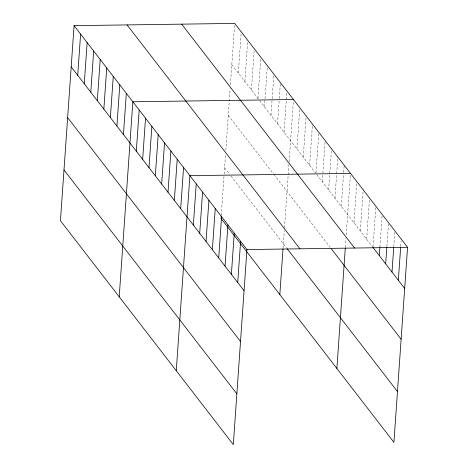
<?xml version="1.0" encoding="UTF-8"?>
<svg xmlns="http://www.w3.org/2000/svg" width="468" height="468" viewBox="0 0 468 468"><rect width="100%" height="100%" fill="white"/><g stroke="black" fill="none" stroke-linecap="round" stroke-linejoin="round"><path stroke-width="0.35" stroke-dasharray="2.34 1.75" d="M221.259 215.543L224.102 174.927M224.149 174.201L225.523 154.592M225.828 150.234L230.139 88.522M230.396 84.895L234.696 23.4M238.347 73.043L241.225 31.859M244.875 81.502L247.753 40.318M251.404 89.961L254.288 48.777M257.938 98.42L260.764 57.956M264.467 106.879L267.345 65.69M270.995 115.339L272.107 99.438M272.16 98.719L273.879 74.149M277.53 123.792L279.244 99.228M279.297 98.502L280.408 82.608M284.058 132.251L286.89 91.787M283.076 248.151L284.292 230.718M284.497 227.811L288.914 164.648M289.119 161.747L293.471 99.526M296.928 148.918L299.807 107.734M303.264 157.131L306.148 115.941M309.605 165.339L312.484 124.155M315.994 172.827L318.825 132.362M322.282 181.759L322.838 173.809M322.885 173.09L325.161 140.57M328.618 189.967L331.502 148.783M334.959 198.175L337.837 156.991M341.295 206.388L343.623 173.148M343.67 172.423L344.179 165.198M345.355 247.239L345.963 238.534M346.215 234.907L350.514 173.406M353.972 222.803L356.856 181.619M360.313 231.016L363.191 189.827M366.649 239.224L369.527 198.034M373.037 246.712L375.769 207.693M379.934 246.969L382.104 215.9M386.878 246.507L388.446 224.108M393.769 246.771L394.781 232.321M400.719 246.308L401.07 241.254M231.812 64.59L259.243 100.111M259.676 100.673L315.52 173.002M316.789 174.646L372.563 246.888M228.267 115.362L273.54 174.002M273.979 174.57L330.139 247.309M224.605 167.673L229.829 174.441M231.139 176.132L286.761 248.175"/><path stroke-width="0.7" d="M74.079 25.658L60.442 220.709L233.304 444.6L246.946 249.555L74.079 25.658L234.696 23.4L407.558 247.291L393.921 442.342L221.054 218.445L221.206 216.269M77.729 75.307L80.607 34.117M84.258 83.766L87.142 42.576M90.792 92.219L93.67 51.035M97.321 100.678L100.199 59.494M103.849 109.138L106.733 67.954M110.384 117.597L113.262 76.407M116.912 126.056L119.79 84.866M123.441 134.515L126.325 93.325M119.211 296.829L132.853 101.784L293.471 99.526M136.311 151.182L139.189 109.992M142.652 159.389L145.53 118.205M148.988 167.597L151.866 126.413M155.329 175.81L158.207 134.62M161.665 184.018L164.543 142.834M168.006 192.225L170.884 151.041M174.342 200.439L177.22 159.249M180.683 208.646L183.561 167.462M176.261 370.714L189.897 175.67L350.514 173.406M193.354 225.067L196.238 183.877M199.696 233.275L202.574 192.091M206.031 241.482L208.915 200.298M212.373 249.696L215.251 208.506M218.708 257.903L221.592 216.713M225.049 266.111L227.928 224.927M231.385 274.324L234.269 233.134M237.726 282.532L240.605 241.342M279.829 294.571L283.023 248.877M336.878 368.456L345.302 247.964M379.326 255.645L379.881 247.695M385.667 263.853L386.825 247.233M392.003 272.06L393.723 247.496M398.344 280.274L400.666 247.034M246.946 249.555L407.558 247.291M372.99 247.432L404.68 288.481M181.689 24.149L354.557 248.04M331.408 248.953L401.129 339.253M127.08 24.915L299.947 248.806M287.182 248.724L397.472 391.564M71.2 66.848L244.062 290.739M67.649 117.62L240.511 341.517M63.993 169.931L236.855 393.828"/></g></svg>
